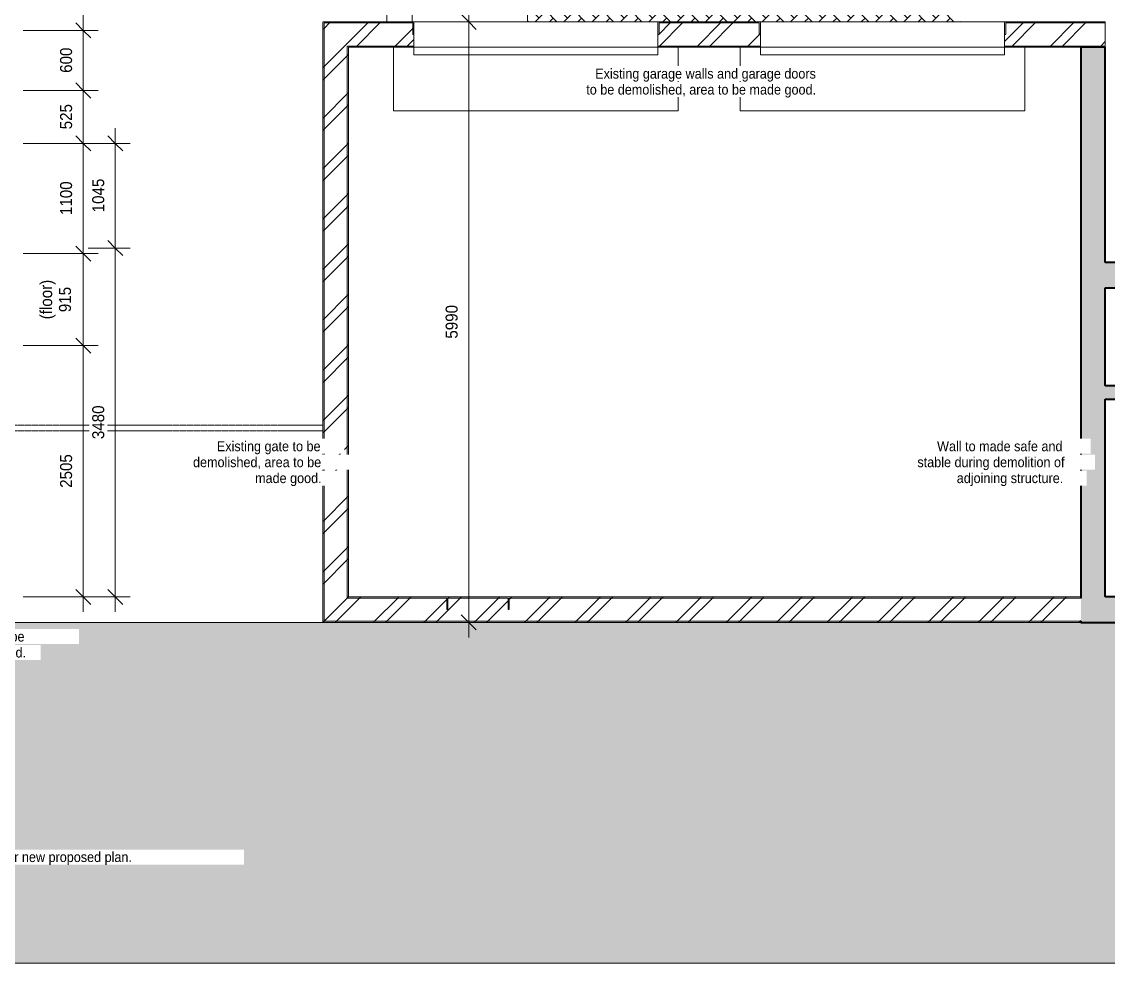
# Model space of a CAD drawing. Header units: millimetres. Extents: x -44638 to 64413, y -26305 to 6660.
# Drawn here: x -9803 to 1037, y -11203 to -1812 of the extents above; entities that cross this region are included whole.
import ezdxf

# ---------------------------------------------------------------- set-up
doc = ezdxf.new("R2010")
doc.units = ezdxf.units.MM
doc.linetypes.add('Dash', pattern=[6.35, 3.175, -3.175])
doc.linetypes.add('Demolished', pattern=[7.14375, 4.7625, -2.38125])
for name, color, linetype, lineweight in [('A-ANNO-DIMS', 211, 'Continuous', 5), ('A-ANNO-DIMS-100', 211, 'Continuous', 5), ('A-DETL', 90, 'Continuous', 5), ('A-DOOR', 31, 'Demolished', 5), ('A-FLOR', 192, 'Continuous', 9), ('A-FLOR-PATT', 8, 'Continuous', 9), ('A-WALL', 113, 'Continuous', 9), ('A-WALL-PATT', 111, 'Continuous', 9), ('G-ANNO-TEXT', 231, 'Continuous', 5), ('I-WALL', 2, 'Continuous', 9)]:
    doc.layers.add(name, color=color, linetype=linetype, lineweight=lineweight)
doc.styles.add('Arial_1', font='arial.ttf', dxfattribs={"width": 0.9, "height": 100})
doc.styles.add('Arial_2', font='arial.ttf', dxfattribs={"width": 0.9, "height": 120})
doc.dimstyles.new('SVA_-_1_2mm_Arial', dxfattribs={"dimscale": 304.8, "dimtxt": 122.431128, "dimasz": 0.492126, "dimexe": 0.492126, "dimexo": 0.0625, "dimgap": 0.246063, "dimtad": 1, "dimdec": 0, "dimrnd": 5, "dimzin": 0, "dimdsep": 46, "dimtxsty": 'Arial_2', "dimblk1": 'OBLIQUE', "dimblk2": 'OBLIQUE', "dimsah": 1, "dimcen": 0.09, "dimdle": 0.492126, "dimazin": 0, "dimtfac": 1, "dimtdec": 4, "dimtix": 1, "dimtmove": 0, "dimatfit": 3, "dimfxl": 1.968504, "dimfxlon": 1, "dimtvp": 1, "dimtfill": 1, "dimtolj": 1, "dimtzin": 0, "dimarcsym": 2})
pattern_1 = [(45, (0, 0), (-251.447, 251.447), []), (45, (0, 381), (-251.447, 251.447), [])]

# ---------------------------------------------------------------- blocks, each defined once
blk = doc.blocks.new('M_Overhead-Rolling - 2435 x 1981mm-1067783-DEMOLITION - EXISTING GROUND STOREY PLAN')
at = {"layer": 'A-DOOR', "color": 254}
for p, q in [((-1420.7, -127), (1420.7, -127)), ((-1420.7, -127), (-1420.7, -761.8)), ((1420.7, -127), (1420.7, -761.8)), ((-1420.7, -761.8), (1420.7, -761.8))]:
    blk.add_line(p, q, dxfattribs=at)
at = {"layer": 'A-DOOR', "color": 41, "lineweight": 18}
for p, q in [((1217.5, -127), (-1217.5, -127)), ((-1217.5, -127), (-1217.5, -203)), ((-1217.5, -203), (1217.5, -203)), ((1217.5, -203), (1217.5, -127))]:
    blk.add_line(p, q, dxfattribs=at)
blk = doc.blocks.new('DIMBLOCK42-DEMOLITION - EXISTING GROUND STOREY PLAN')
at = {"layer": 'A-ANNO-DIMS-100'}
for p, q in [((-5343, 1310), (-5343, -1813)), ((-5343, 1160), (-5761, 1160)), ((-5343, 1160), (-5193, 1160)), ((-5343, -1813), (-5752, -1813)), ((-5343, -1813), (-5193, -1813))]:
    blk.add_line(p, q, dxfattribs=at)
at = {"layer": 'A-ANNO-DIMS-100', "lineweight": 25}
for p, q in [((-5343, 1160), (-5418, 1235)), ((-5343, 1160), (-5268, 1085)), ((-5343, -1813), (-5418, -1738)), ((-5343, -1813), (-5268, -1888))]:
    blk.add_line(p, q, dxfattribs=at)
at = {"layer": 'A-ANNO-DIMS-100', "color": 0, "insert": (-5574, -492), "char_height": 120, "width": 397.81, "attachment_point": 1, "rotation": 90, "line_spacing_factor": 0.941778, "style": 'Arial_2', "bg_fill": 3, "box_fill_scale": 1.25, "bg_fill_color": 256, "bg_fill_true_color": 13158600, "bg_fill_transparency": 0}
blk.add_mtext('2975', dxfattribs=at)
blk = doc.blocks.new('_Oblique')
at = {"color": 0, "linetype": 'ByBlock', "lineweight": -2}
blk.add_line((-0.5, -0.5), (0.5, 0.5), dxfattribs=at)
blk = doc.blocks.new('DIMBLOCK43-DEMOLITION - EXISTING GROUND STOREY PLAN')
at = {"layer": 'A-ANNO-DIMS-100'}
for p, q in [((-5343, -1813), (-5752, -1813)), ((-5343, -1813), (-5343, -7953)), ((-5343, -1813), (-5193, -1813)), ((-5343, -7803), (-5493, -7803)), ((-5343, -7803), (-4743, -7803))]:
    blk.add_line(p, q, dxfattribs=at)
at = {"layer": 'A-ANNO-DIMS-100', "lineweight": 25}
for p, q in [((-5343, -1813), (-5418, -1738)), ((-5343, -1813), (-5268, -1888)), ((-5343, -7803), (-5418, -7728)), ((-5343, -7803), (-5268, -7878))]:
    blk.add_line(p, q, dxfattribs=at)
at = {"layer": 'A-ANNO-DIMS-100', "color": 0, "insert": (-5574, -4973), "char_height": 120, "width": 397.81, "attachment_point": 1, "rotation": 90, "line_spacing_factor": 0.941778, "style": 'Arial_2', "bg_fill": 3, "box_fill_scale": 1.25, "bg_fill_color": 256, "bg_fill_true_color": 13158600, "bg_fill_transparency": 0}
blk.add_mtext('5990', dxfattribs=at)
blk = doc.blocks.new('DIMBLOCK58-DEMOLITION - EXISTING GROUND STOREY PLAN')
at = {"layer": 'A-ANNO-DIMS-100', "lineweight": 25}
for p, q in [((-8870, -4070), (-8945, -3995)), ((-8870, -4070), (-8795, -4145)), ((-8870, -7549), (-8945, -7474)), ((-8870, -7549), (-8795, -7624))]:
    blk.add_line(p, q, dxfattribs=at)
at = {"layer": 'A-ANNO-DIMS-100'}
for p, q in [((-8870, -4070), (-9141, -4070)), ((-8870, -7699), (-8870, -4070)), ((-8870, -4070), (-8720, -4070)), ((-8870, -7549), (-9141, -7549)), ((-8870, -7549), (-8720, -7549))]:
    blk.add_line(p, q, dxfattribs=at)
at = {"layer": 'A-ANNO-DIMS-100', "color": 0, "insert": (-9100, -5975), "char_height": 120, "width": 397.81, "attachment_point": 1, "rotation": 90, "line_spacing_factor": 0.941778, "style": 'Arial_2', "bg_fill": 3, "box_fill_scale": 1.25, "bg_fill_color": 256, "bg_fill_true_color": 13158600, "bg_fill_transparency": 0}
blk.add_mtext('3480', dxfattribs=at)
blk = doc.blocks.new('DIMBLOCK59-DEMOLITION - EXISTING GROUND STOREY PLAN')
at = {"layer": 'A-ANNO-DIMS-100'}
for p, q in [((-8870, -4070), (-8870, -2875)), ((-8870, -3025), (-9141, -3025)), ((-8870, -3025), (-8720, -3025)), ((-8870, -4070), (-9141, -4070)), ((-8870, -4070), (-8720, -4070))]:
    blk.add_line(p, q, dxfattribs=at)
at = {"layer": 'A-ANNO-DIMS-100', "lineweight": 25}
for p, q in [((-8870, -3025), (-8945, -2950)), ((-8870, -3025), (-8795, -3100)), ((-8870, -4070), (-8945, -3995)), ((-8870, -4070), (-8795, -4145))]:
    blk.add_line(p, q, dxfattribs=at)
at = {"layer": 'A-ANNO-DIMS-100', "color": 0, "insert": (-9100, -3713), "char_height": 120, "width": 397.81, "attachment_point": 1, "rotation": 90, "line_spacing_factor": 0.941778, "style": 'Arial_2', "bg_fill": 3, "box_fill_scale": 1.25, "bg_fill_color": 256, "bg_fill_true_color": 13158600, "bg_fill_transparency": 0}
blk.add_mtext('1045', dxfattribs=at)
blk = doc.blocks.new('DIMBLOCK60-DEMOLITION - EXISTING GROUND STOREY PLAN')
at = {"layer": 'A-ANNO-DIMS-100', "lineweight": 25}
for p, q in [((-9190, -5042), (-9265, -4967)), ((-9190, -5042), (-9115, -5117)), ((-9190, -7549), (-9265, -7474)), ((-9190, -7549), (-9115, -7624))]:
    blk.add_line(p, q, dxfattribs=at)
at = {"layer": 'A-ANNO-DIMS-100'}
for p, q in [((-9190, -5042), (-9790, -5042)), ((-9190, -7699), (-9190, -5042)), ((-9190, -5042), (-9040, -5042)), ((-9190, -7549), (-9790, -7549)), ((-9190, -7549), (-9040, -7549))]:
    blk.add_line(p, q, dxfattribs=at)
at = {"layer": 'A-ANNO-DIMS-100', "color": 0, "insert": (-9421, -6461), "char_height": 120, "width": 397.81, "attachment_point": 1, "rotation": 90, "line_spacing_factor": 0.941778, "style": 'Arial_2', "bg_fill": 3, "box_fill_scale": 1.25, "bg_fill_color": 256, "bg_fill_true_color": 13158600, "bg_fill_transparency": 0}
blk.add_mtext('2505', dxfattribs=at)
blk = doc.blocks.new('DIMBLOCK61-DEMOLITION - EXISTING GROUND STOREY PLAN')
at = {"layer": 'A-ANNO-DIMS-100', "lineweight": 25}
for p, q in [((-9190, -4125), (-9265, -4050)), ((-9190, -4125), (-9115, -4200)), ((-9190, -5042), (-9265, -4967)), ((-9190, -5042), (-9115, -5117))]:
    blk.add_line(p, q, dxfattribs=at)
at = {"layer": 'A-ANNO-DIMS-100'}
for p, q in [((-9190, -4125), (-9790, -4125)), ((-9190, -5042), (-9190, -4125)), ((-9190, -4125), (-9040, -4125)), ((-9190, -5042), (-9790, -5042)), ((-9190, -5042), (-9040, -5042))]:
    blk.add_line(p, q, dxfattribs=at)
at = {"layer": 'A-ANNO-DIMS-100', "color": 0, "insert": (-9620, -4583), "char_height": 120, "width": 465.72, "attachment_point": 2, "rotation": 90, "line_spacing_factor": 0.941778, "style": 'Arial_2', "bg_fill": 3, "box_fill_scale": 1.25, "bg_fill_color": 256, "bg_fill_true_color": 13158600, "bg_fill_transparency": 0}
blk.add_mtext('(floor)\\P915', dxfattribs=at)
blk = doc.blocks.new('DIMBLOCK62-DEMOLITION - EXISTING GROUND STOREY PLAN')
at = {"layer": 'A-ANNO-DIMS-100'}
for p, q in [((-9190, -3025), (-9790, -3025)), ((-9190, -4125), (-9190, -3025)), ((-9190, -3025), (-9040, -3025)), ((-9190, -4125), (-9790, -4125)), ((-9190, -4125), (-9040, -4125))]:
    blk.add_line(p, q, dxfattribs=at)
at = {"layer": 'A-ANNO-DIMS-100', "lineweight": 25}
for p, q in [((-9190, -3025), (-9265, -2950)), ((-9190, -3025), (-9115, -3100)), ((-9190, -4125), (-9265, -4050)), ((-9190, -4125), (-9115, -4200))]:
    blk.add_line(p, q, dxfattribs=at)
at = {"layer": 'A-ANNO-DIMS-100', "color": 0, "insert": (-9421, -3740), "char_height": 120, "width": 397.81, "attachment_point": 1, "rotation": 90, "line_spacing_factor": 0.941778, "style": 'Arial_2', "bg_fill": 3, "box_fill_scale": 1.25, "bg_fill_color": 256, "bg_fill_true_color": 13158600, "bg_fill_transparency": 0}
blk.add_mtext('1100', dxfattribs=at)
blk = doc.blocks.new('DIMBLOCK63-DEMOLITION - EXISTING GROUND STOREY PLAN')
at = {"layer": 'A-ANNO-DIMS-100', "lineweight": 25}
for p, q in [((-9190, -2498), (-9265, -2423)), ((-9190, -2498), (-9115, -2573)), ((-9190, -3025), (-9265, -2950)), ((-9190, -3025), (-9115, -3100))]:
    blk.add_line(p, q, dxfattribs=at)
at = {"layer": 'A-ANNO-DIMS-100'}
for p, q in [((-9190, -2498), (-9790, -2498)), ((-9190, -3025), (-9190, -2498)), ((-9190, -2498), (-9040, -2498)), ((-9190, -3025), (-9790, -3025)), ((-9190, -3025), (-9040, -3025))]:
    blk.add_line(p, q, dxfattribs=at)
at = {"layer": 'A-ANNO-DIMS-100', "color": 0, "insert": (-9421, -2885), "char_height": 120, "width": 298.36, "attachment_point": 1, "rotation": 90, "line_spacing_factor": 0.941778, "style": 'Arial_2', "bg_fill": 3, "box_fill_scale": 1.25, "bg_fill_color": 256, "bg_fill_true_color": 13158600, "bg_fill_transparency": 0}
blk.add_mtext('525', dxfattribs=at)
blk = doc.blocks.new('DIMBLOCK64-DEMOLITION - EXISTING GROUND STOREY PLAN')
at = {"layer": 'A-ANNO-DIMS-100', "lineweight": 25}
for p, q in [((-9190, -1898), (-9265, -1823)), ((-9190, -1898), (-9115, -1973)), ((-9190, -2498), (-9265, -2423)), ((-9190, -2498), (-9115, -2573))]:
    blk.add_line(p, q, dxfattribs=at)
at = {"layer": 'A-ANNO-DIMS-100'}
for p, q in [((-9190, -1898), (-9790, -1898)), ((-9190, -2498), (-9190, -1898)), ((-9190, -1898), (-9040, -1898)), ((-9190, -2498), (-9790, -2498)), ((-9190, -2498), (-9040, -2498))]:
    blk.add_line(p, q, dxfattribs=at)
at = {"layer": 'A-ANNO-DIMS-100', "color": 0, "insert": (-9421, -2322), "char_height": 120, "width": 298.36, "attachment_point": 1, "rotation": 90, "line_spacing_factor": 0.941778, "style": 'Arial_2', "bg_fill": 3, "box_fill_scale": 1.25, "bg_fill_color": 256, "bg_fill_true_color": 13158600, "bg_fill_transparency": 0}
blk.add_mtext('600', dxfattribs=at)
blk = doc.blocks.new('DIMBLOCK65-DEMOLITION - EXISTING GROUND STOREY PLAN')
at = {"layer": 'A-ANNO-DIMS-100', "lineweight": 25}
for p, q in [((-9190, 1023), (-9265, 1098)), ((-9190, 1023), (-9115, 948)), ((-9190, -1898), (-9265, -1823)), ((-9190, -1898), (-9115, -1973))]:
    blk.add_line(p, q, dxfattribs=at)
at = {"layer": 'A-ANNO-DIMS-100'}
for p, q in [((-9190, -1898), (-9190, 1173)), ((-9190, 1023), (-9790, 1023)), ((-9190, 1023), (-9040, 1023)), ((-9190, -1898), (-9790, -1898)), ((-9190, -1898), (-9040, -1898))]:
    blk.add_line(p, q, dxfattribs=at)
at = {"layer": 'A-ANNO-DIMS-100', "color": 0, "insert": (-9421, -603), "char_height": 120, "width": 397.81, "attachment_point": 1, "rotation": 90, "line_spacing_factor": 0.941778, "style": 'Arial_2', "bg_fill": 3, "box_fill_scale": 1.25, "bg_fill_color": 256, "bg_fill_true_color": 13158600, "bg_fill_transparency": 0}
blk.add_mtext('2920', dxfattribs=at)

msp = doc.modelspace()

# ---------------------------------------------------------------- hatches: boundary and pattern name
at = {"layer": 'A-FLOR-PATT', "linetype": 'Demolished', "lineweight": 5}
h = msp.add_hatch(dxfattribs=at)
h.set_pattern_fill('FP_48', color=53, style=0, pattern_type=2)
h.set_pattern_definition([(225, (2570.61, 911.42), (1e-14, -141.4214), [300, -100]), (315, (2499.9, 840.71), (0, -141.4214), [300, -100])])
h.paths.add_polyline_path([(-385.1, -1812.7), (-386.1, -1811.8), (-434, -1811.8), (-476.6, -1655), (-519.4, -1527.4), (-583, -1374.4), (-644.7, -1248.2), (-682.8, -1180.7), (-567.8, -1183.8), (-567.8, -1166.2), (-607.5, -1083.5), (-684.1, -950.6), (-770.6, -823.9), (-866.3, -704.2), (-970.9, -592), (-1083.6, -488), (-1203.9, -392.9), (-1331, -307.1), (-1464.3, -231.2), (-1602.9, -165.6), (-1759.3, -106.6), (-1893, -66.7), (-2042.8, -33.9), (-2194.6, -12.6), (-2347.7, -2.8), (-2501, -4.7), (-4756.1, -4.7), (-4756.1, -1812.7), (-423.8, -1812.7)])
h = msp.add_hatch(dxfattribs=at)
h.set_pattern_fill('FP_49', color=53, style=0, pattern_type=2)
h.set_pattern_definition([(225, (11927.06, 9502.67), (1e-14, -141.42136), [300, -100]), (315, (11856.35, 9431.96), (0, -141.42136), [300, -100])])
h.paths.add_polyline_path([(-4281.7, -11202.7), (6152.4, -11202.7), (6152.4, -7802.7), (-26902.6, -7802.7), (-26902.6, -8222.2), (-28326.6, -8222.2), (-28326.6, -7802.7), (-30006.6, -7802.7), (-30006.6, -11202.7), (-17734.2, -11202.7)])
h.paths.add_polyline_path([(-28064.6, -7960.2), (-27164.6, -7960.2), (-27164.6, -7802.7), (-28064.6, -7802.7)])
at = {"layer": 'A-WALL-PATT', "linetype": 'Demolished', "lineweight": 5}
h = msp.add_hatch(dxfattribs=at)
h.set_pattern_fill('FP_1', color=254, style=0, pattern_type=2)
h.set_pattern_definition(pattern_1)
h.paths.add_polyline_path([(-6797.6, -7790.7), (-6785.6, -7790.7), (-6785.6, -1812.7), (-6797.6, -1812.7), (-6797.6, -5701.5)])
h = msp.add_hatch(dxfattribs=at)
h.set_pattern_fill('FP_1', color=254, style=0, pattern_type=2)
h.set_pattern_definition(pattern_1)
h.paths.add_polyline_path([(14.9, -1939.7), (14.9, -1824.7), (1006.4, -1824.7), (1006.4, -1812.7), (2.9, -1812.7), (2.9, -1939.7)])
h.paths.add_polyline_path([(-2432.1, -1939.7), (-2432.1, -1812.7), (-3455.6, -1812.7), (-3455.6, -1939.7), (-3443.6, -1939.7), (-3443.6, -1824.7), (-2444.1, -1824.7), (-2444.1, -1939.7)])
h.paths.add_polyline_path([(-5902.6, -1939.7), (-5890.6, -1939.7), (-5890.6, -1812.7), (-6785.6, -1812.7), (-6785.6, -1824.7), (-5902.6, -1824.7)])
h = msp.add_hatch(dxfattribs=at)
h.set_pattern_fill('FP_1', color=254, style=0, pattern_type=2)
h.set_pattern_definition(pattern_1)
h.paths.add_polyline_path([(-6785.6, -7790.7), (-6555.6, -7790.7), (-6555.6, -1824.7), (-6785.6, -1824.7), (-6785.6, -5701.5)])
h = msp.add_hatch(dxfattribs=at)
h.set_pattern_fill('FP_1', color=254, style=0, pattern_type=2)
h.set_pattern_definition(pattern_1)
h.paths.add_polyline_path([(763, -2054.7), (1006.4, -2054.7), (1006.4, -1824.7), (14.9, -1824.7), (14.9, -1939.7), (2.9, -1939.7), (2.9, -2054.7)])
h.paths.add_polyline_path([(-2432.1, -2054.7), (-2432.1, -1939.7), (-2444.1, -1939.7), (-2444.1, -1824.7), (-3443.6, -1824.7), (-3443.6, -1939.7), (-3455.6, -1939.7), (-3455.6, -2054.7)])
h.paths.add_polyline_path([(-5890.6, -2054.7), (-5890.6, -1939.7), (-5902.6, -1939.7), (-5902.6, -1824.7), (-6555.6, -1824.7), (-6555.6, -2054.7), (-6543.6, -2054.7)])
h = msp.add_hatch(dxfattribs=at)
h.set_pattern_fill('FP_1', color=254, style=0, pattern_type=2)
h.set_pattern_definition(pattern_1)
h.paths.add_polyline_path([(-6555.6, -7548.7), (-6543.6, -7548.7), (-6543.6, -2054.7), (-6555.6, -2054.7), (-6555.6, -5701.5)])
h = msp.add_hatch(dxfattribs=at)
h.set_pattern_fill('FP_1', color=254, style=0, pattern_type=2)
h.set_pattern_definition(pattern_1)
h.paths.add_polyline_path([(763, -2066.7), (1006.4, -2066.7), (1006.4, -2054.7), (2.9, -2054.7), (2.9, -2066.7)])
h.paths.add_polyline_path([(-2432.1, -2066.7), (-2432.1, -2054.7), (-3455.6, -2054.7), (-3455.6, -2066.7)])
h.paths.add_polyline_path([(-5890.6, -2066.7), (-5890.6, -2054.7), (-6543.6, -2054.7), (-6543.6, -2066.7)])
at = {"layer": 'A-WALL-PATT'}
for points in [[(1006.4, -7802.7), (1006.4, -2066.7), (764.4, -2066.7), (764.4, -7802.7)], [(2444.6, -5577.3), (2832.4, -5577.3), (2832.4, -5443.3), (1006.4, -5443.3), (1006.4, -5577.3)]]:
    msp.add_hatch(color=9, dxfattribs=at).paths.add_polyline_path(points)
h = msp.add_hatch(color=9, dxfattribs=at)
h.paths.add_polyline_path([(5878.4, -4466.7), (6132.4, -4466.7), (6132.4, -4212.7), (1006.4, -4212.7), (1006.4, -4466.7), (5807.7, -4466.7)])
h.paths.add_polyline_path([(5352.7, -4377.2), (5085.4, -4377.2), (5085.4, -4361.7), (5089.9, -4361.7), (5089.9, -4317.7), (5085.4, -4317.7), (5085.4, -4302.2), (5685.4, -4302.2), (5685.4, -4317.7), (5680.9, -4317.7), (5680.9, -4361.7), (5685.4, -4361.7), (5685.4, -4377.2), (5655.4, -4377.2)])
h.paths.add_polyline_path([(4030.4, -4377.2), (4000.4, -4377.2), (4000.4, -4361.7), (4004.9, -4361.7), (4004.9, -4317.7), (4000.4, -4317.7), (4000.4, -4302.2), (4600.4, -4302.2), (4600.4, -4317.7), (4595.9, -4317.7), (4595.9, -4361.7), (4600.4, -4361.7), (4600.4, -4377.2), (4126.1, -4377.2)])
h.paths.add_polyline_path([(2385.4, -4350.7), (1425.4, -4350.7), (1425.4, -4294.7), (2385.4, -4294.7), (2385.4, -4342.2)])
at = {"layer": 'A-WALL-PATT', "linetype": 'Demolished', "lineweight": 5}
h = msp.add_hatch(dxfattribs=at)
h.set_pattern_fill('FP_1', color=254, style=0, pattern_type=2)
h.set_pattern_definition(pattern_1)
h.paths.add_polyline_path([(-4950.6, -7675.7), (-4938.6, -7675.7), (-4938.6, -7560.7), (764.4, -7560.7), (764.4, -7548.7), (-4950.6, -7548.7), (-4950.6, -7560.7)])
h.paths.add_polyline_path([(-5562.6, -7675.7), (-5550.6, -7675.7), (-5550.6, -7548.7), (-6555.6, -7548.7), (-6555.6, -7560.7), (-5562.6, -7560.7)])
h = msp.add_hatch(dxfattribs=at)
h.set_pattern_fill('FP_1', color=254, style=0, pattern_type=2)
h.set_pattern_definition(pattern_1)
h.paths.add_polyline_path([(764.4, -7790.7), (764.4, -7560.7), (-4938.6, -7560.7), (-4938.6, -7675.7), (-4950.6, -7675.7), (-4950.6, -7790.7), (-4281.7, -7790.7)])
h.paths.add_polyline_path([(-5550.6, -7790.7), (-5550.6, -7675.7), (-5562.6, -7675.7), (-5562.6, -7560.7), (-6555.6, -7560.7), (-6555.6, -7790.7), (-6543.6, -7790.7)])
h = msp.add_hatch(dxfattribs=at)
h.set_pattern_fill('FP_1', color=254, style=0, pattern_type=2)
h.set_pattern_definition(pattern_1)
h.paths.add_polyline_path([(-4950.6, -7560.7), (-4950.6, -7548.7), (-5550.6, -7548.7), (-5550.6, -7560.7)])
h = msp.add_hatch(dxfattribs=at)
h.set_pattern_fill('FP_1', color=254, style=0, pattern_type=2)
h.set_pattern_definition(pattern_1)
h.paths.add_polyline_path([(-4950.6, -7790.7), (-4950.6, -7560.7), (-5550.6, -7560.7), (-5550.6, -7790.7)])
at = {"layer": 'A-WALL-PATT'}
h = msp.add_hatch(color=9, dxfattribs=at)
h.paths.add_polyline_path([(5620.4, -7802.7), (5878.4, -7802.7), (5878.4, -7548.7), (5620.4, -7548.7), (5620.4, -7762.1)])
h.paths.add_polyline_path([(3790.4, -7802.7), (3790.4, -7548.7), (2552.9, -7548.7), (2547.9, -7553.7), (2540.4, -7555.7), (1996.6, -7555.2), (1989.8, -7551.3), (1988.3, -7548.7), (1006.4, -7548.7), (1006.4, -7802.7), (2444.6, -7802.7)])
at = {"layer": 'A-WALL-PATT', "linetype": 'Demolished', "lineweight": 5}
h = msp.add_hatch(dxfattribs=at)
h.set_pattern_fill('FP_1', color=254, style=0, pattern_type=2)
h.set_pattern_definition(pattern_1)
h.paths.add_polyline_path([(764.4, -7802.7), (764.4, -7790.7), (-4950.6, -7790.7), (-4950.6, -7802.7), (-4281.7, -7802.7)])
h.paths.add_polyline_path([(-5550.6, -7802.7), (-5550.6, -7790.7), (-6797.6, -7790.7), (-6797.6, -7802.7), (-6543.6, -7802.7)])
h = msp.add_hatch(dxfattribs=at)
h.set_pattern_fill('FP_1', color=254, style=0, pattern_type=2)
h.set_pattern_definition(pattern_1)
h.paths.add_polyline_path([(-4950.6, -7802.7), (-4950.6, -7790.7), (-5550.6, -7790.7), (-5550.6, -7802.7)])

# ---------------------------------------------------------------- linework, layer by layer
at = {"layer": 'A-DETL', "color": 21, "linetype": 'Dash', "lineweight": 18}
for p, q in [((-9967.6, -5836.7), (-6797.6, -5836.7)), ((-9967.6, -5891.7), (-6797.6, -5891.7))]:
    msp.add_line(p, q, dxfattribs=at)
at = {"layer": 'A-FLOR', "color": 254, "linetype": 'Demolished', "lineweight": 5}
for p, q in [((-4756.1, -4.7), (-4756.1, -1812.7)), ((-6797.6, -7802.7), (-9967.6, -7802.7)), ((-30006.6, -11202.7), (6152.4, -11202.7))]:
    msp.add_line(p, q, dxfattribs=at)
at = {"layer": 'A-WALL', "color": 9, "linetype": 'Demolished'}
for p, q in [((-6785.6, -1824.7), (-6785.6, -7790.7)), ((-5902.6, -1824.7), (-6785.6, -1824.7)), ((-5902.6, -1939.7), (-5902.6, -1824.7)), ((-3443.6, -1824.7), (-3443.6, -1939.7)), ((-2444.1, -1824.7), (-3443.6, -1824.7)), ((-2444.1, -1939.7), (-2444.1, -1824.7)), ((14.9, -1824.7), (14.9, -1939.7)), ((1006.4, -1824.7), (14.9, -1824.7)), ((-6555.6, -2054.7), (-6555.6, -7560.7)), ((-5890.6, -2054.7), (-6555.6, -2054.7)), ((-2432.1, -2054.7), (-3455.6, -2054.7)), ((1006.4, -2054.7), (2.9, -2054.7)), ((-6555.6, -7548.7), (-6555.6, -7560.7)), ((-6543.6, -7548.7), (-6555.6, -7548.7)), ((-5562.6, -7560.7), (-6555.6, -7560.7)), ((-5562.6, -7675.7), (-5562.6, -7560.7)), ((-5550.6, -7675.7), (-5550.6, -7560.7)), ((-4950.6, -7560.7), (-5550.6, -7560.7)), ((-5550.6, -7560.7), (-5550.6, -7675.7)), ((-4950.6, -7560.7), (-4950.6, -7675.7)), ((-4950.6, -7675.7), (-4950.6, -7560.7)), ((-4938.6, -7560.7), (-4938.6, -7675.7)), ((764.4, -7560.7), (-4938.6, -7560.7)), ((-5562.6, -7675.7), (-5550.6, -7675.7)), ((-4950.6, -7675.7), (-4938.6, -7675.7)), ((764.4, -7790.7), (-6797.6, -7790.7))]:
    msp.add_line(p, q, dxfattribs=at)
at = {"layer": 'I-WALL', "color": 254, "linetype": 'Demolished', "lineweight": 5}
for p, q in [((-6160.1, -1812.7), (-6160.1, 1160.3)), ((-5906.1, 1160.3), (-5906.1, -1812.7)), ((-5890.6, -1812.7), (-3455.6, -1812.7)), ((-2432.1, -1812.7), (2.9, -1812.7)), ((-5890.6, -1939.7), (-5902.6, -1939.7)), ((-3443.6, -1939.7), (-3455.6, -1939.7)), ((-2432.1, -1939.7), (-2444.1, -1939.7)), ((14.9, -1939.7), (2.9, -1939.7))]:
    msp.add_line(p, q, dxfattribs=at)
at = {"layer": 'I-WALL', "color": 41, "linetype": 'Demolished', "lineweight": 18}
for p, q in [((-6797.6, -1812.7), (-6797.6, -7802.7)), ((-5890.6, -1812.7), (-6797.6, -1812.7)), ((-5890.6, -2066.7), (-5890.6, -1812.7)), ((-2432.1, -1812.7), (-3455.6, -1812.7)), ((-3455.6, -1812.7), (-3455.6, -2066.7)), ((-2432.1, -2066.7), (-2432.1, -1812.7)), ((1006.4, -1812.7), (2.9, -1812.7)), ((2.9, -1812.7), (2.9, -2066.7)), ((1006.4, -2066.7), (1006.4, -1812.7)), ((-6543.6, -7548.7), (-6543.6, -2066.7)), ((-6543.6, -2066.7), (-5890.6, -2066.7)), ((-3455.6, -2066.7), (-2432.1, -2066.7)), ((2.9, -2066.7), (764.4, -2066.7)), ((764.4, -7548.7), (-6543.6, -7548.7)), ((-6797.6, -7802.7), (764.4, -7802.7))]:
    msp.add_line(p, q, dxfattribs=at)
at = {"layer": 'I-WALL', "color": 8, "lineweight": 40}
for p, q in [((764.4, -2066.7), (764.4, -7560.7)), ((1006.4, -2066.7), (764.4, -2066.7)), ((1006.4, -4212.7), (1006.4, -2066.7)), ((6132.4, -4212.7), (1006.4, -4212.7)), ((1006.4, -5443.3), (1006.4, -4466.7)), ((1006.4, -4466.7), (2698.4, -4466.7)), ((2698.4, -5443.3), (1006.4, -5443.3)), ((1006.4, -7548.7), (1006.4, -5577.3)), ((1006.4, -5577.3), (2832.4, -5577.3)), ((1988.3, -7548.7), (1006.4, -7548.7)), ((764.4, -7790.7), (764.4, -7802.7)), ((764.4, -7802.7), (3790.4, -7802.7))]:
    msp.add_line(p, q, dxfattribs=at)

# ---------------------------------------------------------------- block references
at = {"layer": 'A-DOOR', "color": 254}
for p in [(-4673.1, -1939.7), (-1214.6, -1939.7)]:
    msp.add_blockref('M_Overhead-Rolling - 2435 x 1981mm-1067783-DEMOLITION - EXISTING GROUND STOREY PLAN', p, dxfattribs=at)

# ---------------------------------------------------------------- next in the draw order: texts
at = {"layer": 'G-ANNO-TEXT', "color": 7, "char_height": 100, "attachment_point": 1, "style": 'Arial_1', "bg_fill": 3, "box_fill_scale": 1.25, "bg_fill_color": 256, "bg_fill_true_color": 13158600, "bg_fill_transparency": 0}
for s, insert, width in [('Existing garage walls and garage doors ', (-4081.3, -2279.7), 2640.759), ('Existing gate to be ', (-7856.1, -5996.1), 1248.227), ('Wall to made safe and ', (-670.4, -5996.1), 1507.974), ('Existing floor tiles to be removed, area to be ', (-12228.2, -7893.9), 2972.657), ('Existing paving to be demolished, area to be made good for new paving as per new proposed plan.', (-14210.8, -10093.1), 6601.897)]:
    msp.add_mtext(s, dxfattribs=dict(at, insert=insert, width=width))

# ---------------------------------------------------------------- next in the draw order: dimensions: what is measured, and where the dimension line sits
at = {"layer": 'A-ANNO-DIMS'}
for base, p1, p2, override, picture, middle in [((-5343.5, -1812.7), (-5761.4, 1160.3), (-5752.5, -1812.7), {"dimpost": '<>', "dimfxl": 2973.013438}, 'DIMBLOCK42-DEMOLITION - EXISTING GROUND STOREY PLAN', (-5479.7, -326.2)), ((-8869.5, -4069.7), (-9141.1, -7548.7), (-9141.1, -4069.7), {"dimpost": '<>', "dimfxl": 3479}, 'DIMBLOCK58-DEMOLITION - EXISTING GROUND STOREY PLAN', (-9005.8, -5809.2))]:
    dim = msp.add_linear_dim(base=base, p1=p1, p2=p2, angle=90, dimstyle='SVA_-_1_2mm_Arial', override=override, dxfattribs=at)
    dim.commit()
    dim.dimension.update_dxf_attribs({"geometry": picture, "text_midpoint": middle})

# ---------------------------------------------------------------- next in the draw order: texts
at = {"layer": 'G-ANNO-TEXT', "color": 7, "char_height": 100, "attachment_point": 1, "style": 'Arial_1', "bg_fill": 3, "box_fill_scale": 1.25, "bg_fill_color": 256, "bg_fill_true_color": 13158600, "bg_fill_transparency": 0}
for s, insert, width in [('to be demolished, area to be made good.', (-4170.6, -2438.5), 2748.986), ('demolished, area to be ', (-8094.2, -6154.8), 1536.835), ('stable during demolition of ', (-866.9, -6154.8), 1746.075), ('made good. ', (-10424.4, -8052.6), 786.455)]:
    msp.add_mtext(s, dxfattribs=dict(at, insert=insert, width=width))

# ---------------------------------------------------------------- next in the draw order: dimensions: what is measured, and where the dimension line sits
at = {"layer": 'A-ANNO-DIMS'}
for base, p1, p2, override, picture, middle in [((-5343.5, -7802.7), (-5752.5, -1812.7), (-4743.5, -7802.7), {"dimpost": '<>', "dimfxl": 6074.392775}, 'DIMBLOCK43-DEMOLITION - EXISTING GROUND STOREY PLAN', (-5479.7, -4807.7)), ((-8869.5, -3024.7), (-9141.1, -4069.7), (-9141.1, -3024.7), {"dimpost": '<>', "dimfxl": 1045}, 'DIMBLOCK59-DEMOLITION - EXISTING GROUND STOREY PLAN', (-9005.8, -3547.2)), ((-9189.8, -5041.7), (-9789.8, -7548.7), (-9789.8, -5041.7), {"dimpost": '<>', "dimfxl": 2507}, 'DIMBLOCK60-DEMOLITION - EXISTING GROUND STOREY PLAN', (-9326, -6295.2))]:
    dim = msp.add_linear_dim(base=base, p1=p1, p2=p2, angle=90, dimstyle='SVA_-_1_2mm_Arial', override=override, dxfattribs=at)
    dim.commit()
    dim.dimension.update_dxf_attribs({"geometry": picture, "text_midpoint": middle})

# ---------------------------------------------------------------- next in the draw order: texts
at = {"layer": 'G-ANNO-TEXT', "color": 7, "char_height": 100, "attachment_point": 1, "style": 'Arial_1', "bg_fill": 3, "box_fill_scale": 1.25, "bg_fill_color": 256, "bg_fill_true_color": 13158600, "bg_fill_transparency": 0}
for s, insert, width in [('made good.', (-7475.1, -6313.6), 786.455), ('adjoining structure.', (-474, -6313.6), 1269.873)]:
    msp.add_mtext(s, dxfattribs=dict(at, insert=insert, width=width))

# ---------------------------------------------------------------- next in the draw order: dimensions: what is measured, and where the dimension line sits
at = {"layer": 'A-ANNO-DIMS'}
dim = msp.add_linear_dim(base=(-9189.8, -4124.7), p1=(-9789.8, -5041.7), p2=(-9789.8, -4124.7), angle=90, text='(floor)\\P<>', dimstyle='SVA_-_1_2mm_Arial', override={"dimpost": '<>', "dimfxl": 917}, dxfattribs=at)
dim.commit()
dim.dimension.update_dxf_attribs({"geometry": 'DIMBLOCK61-DEMOLITION - EXISTING GROUND STOREY PLAN', "text_midpoint": (-9427.1, -4583.2)})

# ---------------------------------------------------------------- next in the draw order: dimensions: what is measured, and where the dimension line sits
dim = msp.add_linear_dim(base=(-9189.8, -3024.7), p1=(-9789.8, -4124.7), p2=(-9789.8, -3024.7), angle=90, dimstyle='SVA_-_1_2mm_Arial', override={"dimpost": '<>', "dimfxl": 1100}, dxfattribs=at)
dim.commit()
dim.dimension.update_dxf_attribs({"geometry": 'DIMBLOCK62-DEMOLITION - EXISTING GROUND STOREY PLAN', "text_midpoint": (-9326, -3574.7)})

# ---------------------------------------------------------------- next in the draw order: dimensions: what is measured, and where the dimension line sits
dim = msp.add_linear_dim(base=(-9189.8, -2497.7), p1=(-9789.8, -3024.7), p2=(-9789.8, -2497.7), angle=90, dimstyle='SVA_-_1_2mm_Arial', override={"dimpost": '<>', "dimfxl": 527}, dxfattribs=at)
dim.commit()
dim.dimension.update_dxf_attribs({"geometry": 'DIMBLOCK63-DEMOLITION - EXISTING GROUND STOREY PLAN', "text_midpoint": (-9326, -2761.2)})

# ---------------------------------------------------------------- next in the draw order: dimensions: what is measured, and where the dimension line sits
dim = msp.add_linear_dim(base=(-9189.8, -1897.7), p1=(-9789.8, -2497.7), p2=(-9789.8, -1897.7), angle=90, dimstyle='SVA_-_1_2mm_Arial', override={"dimpost": '<>', "dimfxl": 600}, dxfattribs=at)
dim.commit()
dim.dimension.update_dxf_attribs({"geometry": 'DIMBLOCK64-DEMOLITION - EXISTING GROUND STOREY PLAN', "text_midpoint": (-9326, -2197.7)})

# ---------------------------------------------------------------- next in the draw order: dimensions: what is measured, and where the dimension line sits
dim = msp.add_linear_dim(base=(-9189.8, 1023.3), p1=(-9789.8, -1897.7), p2=(-9789.8, 1023.3), angle=90, dimstyle='SVA_-_1_2mm_Arial', override={"dimpost": '<>', "dimfxl": 2921}, dxfattribs=at)
dim.commit()
dim.dimension.update_dxf_attribs({"geometry": 'DIMBLOCK65-DEMOLITION - EXISTING GROUND STOREY PLAN', "text_midpoint": (-9326, -437.2)})

doc.saveas('drawing.dxf')
